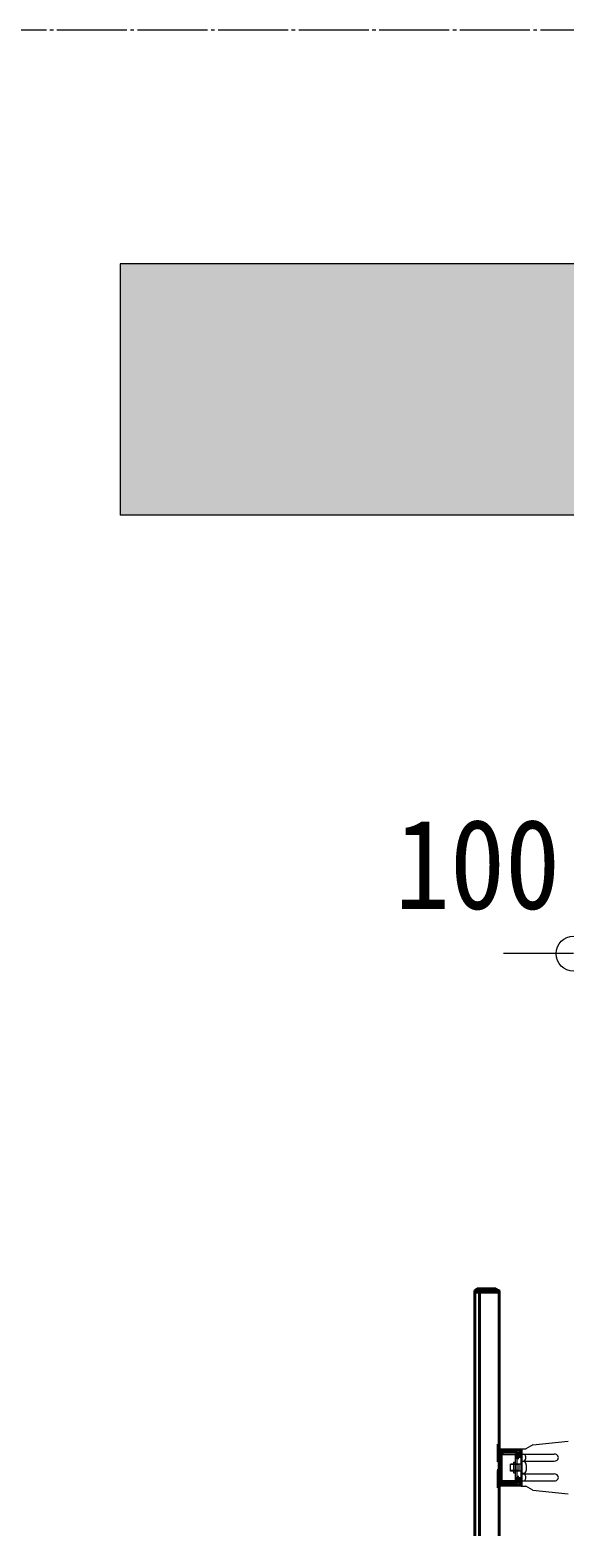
# Model space of a CAD drawing. Units: millimetres at full size, sheet at 1:30. Extents: x -17796 to 21385, y -23279 to 7734.
# Drawn here: x -2827 to -2369, y -992 to 296 of the extents above; entities that cross this region are included whole.
import ezdxf
from ezdxf.enums import TextEntityAlignment as Align

# ---------------------------------------------------------------- set-up
doc = ezdxf.new("R2010")
doc.units = ezdxf.units.MM
doc.header["$LTSCALE"] = 30
doc.linetypes.add('USER8', pattern=[0.75, 0.5, -0.25])
doc.linetypes.add('USER9', pattern=[2.3, 2, -0.1, 0.1, -0.1])
for name, color, linetype, lineweight in [('0-E_遮音材', 254, 'Continuous', 18), ('1-F_衛生陶器・住設', 2, 'USER9', 18), ('2-2_', 7, 'Continuous', 18), ('4-A_', 4, 'Continuous', 40), ('6-8_梁スリーブ', 7, 'Continuous', 18)]:
    doc.layers.add(name, color=color, linetype=linetype, lineweight=lineweight)
doc.styles.add('ＭＳ ゴシック', font='')
doc.styles.get('ＭＳ ゴシック').set_extended_font_data('MS Gothic')

msp = doc.modelspace()

# ---------------------------------------------------------------- linework, layer by layer
at = {"layer": '0-E_遮音材'}
msp.add_line((-2750.06, 96.4), (-2750.06, -118.6), dxfattribs=at)
for points in [[(1844.09, -103.6), (-2750.06, 96.4), (1844.09, 96.4)], [(-2211.89, -103.6), (-2750.06, 96.4), (1844.09, -103.6)], [(-2211.89, -118.6), (-2750.06, 96.4), (-2211.89, -103.6)], [(-2750.06, -118.6), (-2750.06, 96.4), (-2211.89, -118.6)]]:
    msp.add_solid(points, dxfattribs=at)
at = {"layer": '1-F_衛生陶器・住設'}
msp.add_line((1878.67, 296.4), (-7005.42, 296.4), dxfattribs=at)
at = {"layer": '2-2_', "color": 171}
msp.add_line((-2391.89, -493.89), (-2421.89, -493.89), dxfattribs=at)
at = {"layer": '2-2_'}
msp.add_line((-2361.89, -493.89), (-2391.89, -493.89), dxfattribs=at)
msp.add_circle((-2361.89, -493.89), 15, dxfattribs=at)
at = {"layer": '4-A_'}
for p, q in [((-2446.49, -782.1), (-2444.49, -780.6)), ((-2446.49, -782.1), (-2426.19, -782.1)), ((-2446.49, -783.6), (-2446.49, -992.1)), ((-2444.49, -780.6), (-2428.44, -780.6)), ((-2442.47, -783.6), (-2442.47, -992.1)), ((-2426.44, -782.1), (-2428.44, -780.6)), ((-2425.69, -782.6), (-2425.69, -783.6)), ((-2425.69, -783.6), (-2425.69, -992.1)), ((-2425.69, -948.3), (-2425.69, -918.9)), ((-2425.39, -918.6), (-2407.19, -918.6)), ((-2423.89, -921.4), (-2423.89, -933.4)), ((-2422.89, -920.4), (-2411.49, -920.4)), ((-2408.69, -920.2), (-2408.69, -925.4)), ((-2408.69, -920.2), (-2406.89, -920.2)), ((-2406.89, -918.9), (-2406.89, -920.2)), ((-2423.89, -933.8), (-2423.89, -945.8)), ((-2425.39, -948.6), (-2407.19, -948.6)), ((-2422.89, -946.8), (-2411.49, -946.8)), ((-2422.49, -944.6), (-2422.49, -946.1)), ((-2410.49, -941.8), (-2408.69, -941.8)), ((-2410.49, -945.8), (-2410.49, -941.8)), ((-2408.69, -947), (-2408.69, -941.8)), ((-2408.69, -947), (-2406.89, -947)), ((-2406.89, -948.3), (-2406.89, -947))]:
    msp.add_line(p, q, dxfattribs=at)
at = {"layer": '4-A_', "color": 2, "linetype": 'USER8', "lineweight": 9}
for p, q in [((-2427.29, -913.6), (-2427.29, -953.6)), ((-2425.49, -935.6), (-2427.39, -935.6)), ((-2406.89, -931.35), (-2406.09, -931.35)), ((-2406.89, -935.85), (-2406.09, -935.85))]:
    msp.add_line(p, q, dxfattribs=at)
at = {"layer": '4-A_', "color": 3, "lineweight": 20}
for p, q in [((-2396.89, -914.1), (-2402.89, -917.6)), ((-2396.89, -914.1), (-2366.69, -911.1)), ((-2422.49, -921.1), (-2411.99, -921.1)), ((-2422.49, -921.1), (-2422.49, -922.6)), ((-2422.49, -922.6), (-2411.99, -922.6)), ((-2411.99, -922.6), (-2411.99, -944.6)), ((-2410.49, -922.6), (-2410.49, -944.6)), ((-2406.89, -949.6), (-2406.89, -917.6)), ((-2406.89, -917.6), (-2402.89, -917.6)), ((-2406.09, -949.6), (-2406.09, -917.6)), ((-2406.09, -922.1), (-2378.49, -922.1)), ((-2406.09, -930.6), (-2416.09, -930.6)), ((-2416.09, -936.6), (-2416.09, -930.6)), ((-2408.59, -931.14), (-2416.09, -931.14)), ((-2408.59, -936.06), (-2416.09, -936.06)), ((-2406.09, -936.6), (-2416.09, -936.6)), ((-2413.49, -929.1), (-2413.49, -938.1)), ((-2413.49, -929.1), (-2411.99, -929.1)), ((-2413.49, -938.1), (-2411.99, -938.1)), ((-2408.59, -936.6), (-2408.59, -930.6)), ((-2406.09, -928.1), (-2378.49, -928.1)), ((-2404.36, -928.5), (-2406.09, -928.35)), ((-2406.09, -938.85), (-2406.09, -928.35)), ((-2404.36, -938.7), (-2406.09, -938.85)), ((-2406.09, -939.1), (-2378.49, -939.1)), ((-2422.49, -944.6), (-2411.99, -944.6)), ((-2422.49, -946.1), (-2411.99, -946.1)), ((-2406.89, -949.6), (-2402.89, -949.6)), ((-2406.09, -945.1), (-2378.49, -945.1)), ((-2396.89, -953.1), (-2402.89, -949.6)), ((-2396.89, -953.1), (-2366.69, -956.1))]:
    msp.add_line(p, q, dxfattribs=at)
at = {"layer": '4-A_'}
for points in [[(-2446.49, -782.1), (-2446.49, -783.6), (-2425.69, -783.6)], [(-2410.49, -921.4), (-2410.49, -925.4), (-2408.69, -925.4)], [(-2423.89, -933.8), (-2424.09, -933.6), (-2423.89, -933.4)]]:
    msp.add_lwpolyline(points, dxfattribs=at)
for centre, radius, start, end in [((-2426.19, -782.6), 0.5, 0, 90), ((-2425.39, -918.9), 0.3, 90, 180), ((-2422.89, -921.4), 1, 90, 180), ((-2411.49, -921.4), 1, 360, 90), ((-2407.19, -918.9), 0.3, 360, 90), ((-2425.39, -948.3), 0.3, 180, 270.00001), ((-2422.89, -945.8), 1, 180, 270.00001), ((-2411.49, -945.8), 1, 270.00001, 0), ((-2407.19, -948.3), 0.3, 270.00001, 0)]:
    msp.add_arc(centre, radius, start, end, dxfattribs=at)
at = {"layer": '4-A_', "color": 3, "lineweight": 20}
for centre, radius, start, end in [((-2411.99, -922.6), 1.5, 0, 90), ((-2404.52, -930.4), 1.9, 15.36249, 85), ((-2404.52, -936.81), 1.9, 274.99999, 344.63752), ((-2416.19, -933.6), 14, 344.63752, 15.36249), ((-2411.99, -944.6), 1.5, 270, 0)]:
    msp.add_arc(centre, radius, start, end, dxfattribs=at)
for centre, major_axis, ratio, start_param, end_param in [((-2404.69, -925.1), (0, -3), 0.6, 6.2831852, 9.424778), ((-2378.49, -925.1), (3.6, 0), 0.833333, 4.7123889, 7.8539816), ((-2404.69, -942.1), (0, 3), 0.6, 3.1415925, 6.2831853), ((-2378.49, -942.1), (3.6, 0), 0.833333, 4.7123889, 7.8539816)]:
    msp.add_ellipse(centre, major_axis=major_axis, ratio=ratio, start_param=start_param, end_param=end_param, dxfattribs=at)
at = {"layer": '6-8_梁スリーブ'}
msp.add_line((1844.09, 96.4), (-2750.06, 96.4), dxfattribs=at)
msp.add_lwpolyline([(1844.09, -103.6), (-2211.89, -103.6), (-2211.89, -118.6), (-2750.06, -118.6)], dxfattribs=at)

# ---------------------------------------------------------------- texts
at = {"layer": '2-2_', "color": 9, "style": 'ＭＳ ゴシック', "width": 0.9}
msp.add_text('100', height=76.98, dxfattribs=at).set_placement((-2514.89, -478.69), align=Align.BOTTOM_LEFT)

doc.saveas('drawing.dxf')
